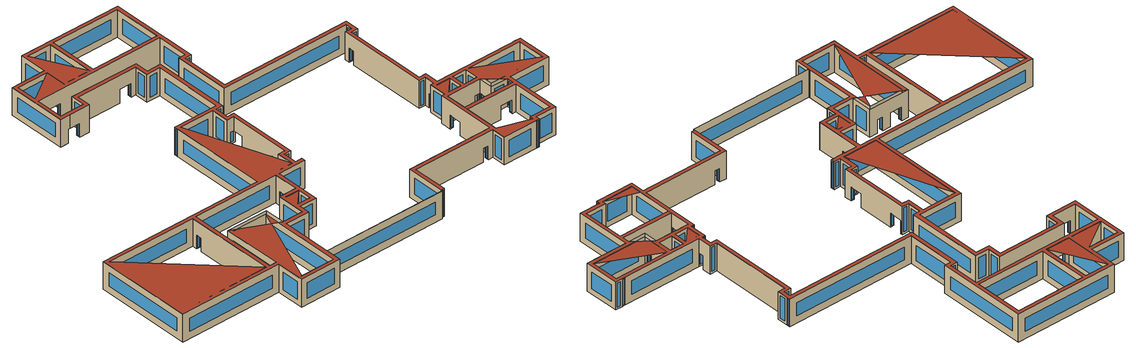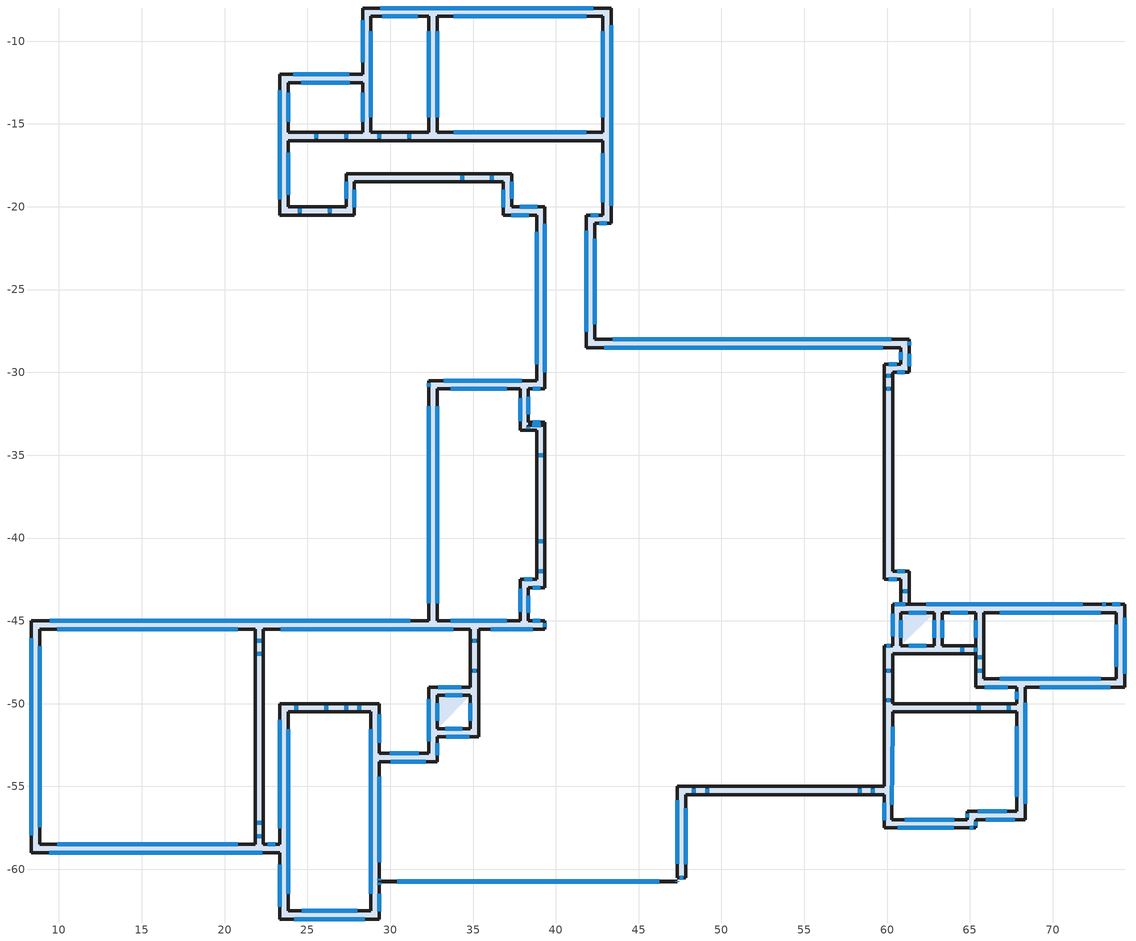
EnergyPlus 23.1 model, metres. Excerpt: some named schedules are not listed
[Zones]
Zone_0
 floor outside (90.1-2019 Nonresidential CZ 0 Exterior Floor (Mass)): 38.84,-40.2 38.84,-35 39.34,-35 39.34,-40.2 z13.4; 49.14,-55 49.14,-55.5 48.34,-55.5 48.34,-55 z15.4; 59.14,-55 59.14,-55.5 58.34,-55.5 58.34,-55 z15.4; 58.34,-55.5 49.14,-55.5 49.14,-55 58.34,-55 z13.4; 27.34,-15.5 27.34,-16 25.54,-16 25.54,-15.5 z15.4; 36.14,-18 36.14,-18.5 34.34,-18.5 34.34,-18 z15.4; 24.54,-20.5 24.54,-20 26.34,-20 26.34,-20.5 z15.4; 26.34,-20.5 26.34,-20 27.34,-20 27.34,-18 34.34,-18 34.34,-18.5 27.84,-18.5 27.84,-20.5 z13.4; 59.84,-30.2 60.34,-30.2 60.34,-31 59.84,-31 z15.4; 60.34,-31 60.34,-42 61.34,-42 61.34,-43.2 60.84,-43.2 60.84,-42.5 59.84,-42.5 59.84,-31 z13.4; 31.14,-15.5 31.14,-16 29.34,-16 29.34,-15.5 z15.4; 59.84,-48 60.34,-48 60.34,-49.8 59.84,-49.8 z15.4; 65.54,-50.5 65.54,-50 67.34,-50 67.34,-50.5 z15.4; 65.34,-46.5 65.34,-47 64.54,-47 64.54,-46.5 z15.4; 65.84,-48 65.34,-48 65.34,-47.2 65.84,-47.2 z15.4; 21.84,-46.2 22.34,-46.2 22.34,-47 21.84,-47 z15.4; 22.34,-58 21.84,-58 21.84,-57.2 22.34,-57.2 z15.4; 22.34,-57.2 21.84,-57.2 21.84,-47 22.34,-47 z13.4; 26.14,-50.5 24.34,-50.5 24.34,-50 26.14,-50 z15.4; 27.34,-50.5 26.14,-50.5 26.14,-50 27.34,-50 z13.4; 28.14,-50.5 27.34,-50.5 27.34,-50 28.14,-50 z15.4; 39.34,-40.2 39.34,-42 38.84,-42 38.84,-40.2 z15.4; 38.84,-33.5 38.34,-33.5 38.34,-33.2 39.34,-33.2 39.34,-35 38.84,-35 z15.4; 34.84,-46.2 35.34,-46.2 35.34,-48 34.84,-48 z15.4; 60.84,-43.2 61.34,-43.2 61.34,-44 60.84,-44 z15.4; 47.34,-60.5 47.34,-55 48.34,-55 48.34,-55.5 47.84,-55.5 47.84,-60.5 z13.4; 74.34,-44 74.34,-49 68.34,-49 68.34,-57 65.34,-57 65.34,-57.5 59.84,-57.5 59.84,-55.5 59.14,-55.5 59.14,-55 59.84,-55 59.84,-49.8 60.34,-49.8 60.34,-50 65.54,-50 65.54,-50.5 60.33,-50.5 60.27,-57 64.84,-57 64.84,-56.5 67.84,-56.5 67.84,-50.5 67.34,-50.5 67.34,-50 67.84,-50 67.84,-49 65.34,-49 65.34,-48 65.84,-48 65.84,-48.5 73.84,-48.5 73.84,-44.5 65.84,-44.5 65.84,-47.2 65.34,-47.2 65.34,-44.5 63.34,-44.5 63.34,-46.5 64.54,-46.5 64.54,-47 60.34,-47 60.34,-48 59.84,-48 59.84,-46.5 60.84,-46.5 62.84,-44.5 62.84,-46.5 60.34,-46.5 60.34,-44 72.84,-44 z13.4; 32.34,-30.5 38.84,-30.5 38.84,-20.5 36.84,-20.5 36.84,-18.5 36.14,-18.5 36.14,-18 37.34,-18 37.34,-20 39.34,-20 39.34,-31 38.34,-31 38.34,-33 39.34,-33 39.34,-33.2 38.34,-33.2 38.34,-33.5 37.84,-33.5 37.84,-31 32.84,-31 32.84,-45 37.84,-45 37.84,-42.5 38.84,-42.5 38.84,-42 39.34,-42 39.34,-43 38.34,-43 38.34,-45 39.34,-45 39.34,-45.5 35.34,-45.5 35.34,-46.2 34.84,-46.2 34.84,-45.5 22.34,-45.5 22.34,-46.2 21.84,-46.2 21.84,-45.5 8.84,-45.5 8.84,-58.5 21.84,-58.5 21.84,-58 22.34,-58 22.34,-58.5 23.34,-58.5 23.34,-50 24.34,-50 24.34,-50.5 23.84,-50.5 23.84,-62.5 28.84,-62.5 28.84,-50.5 28.14,-50.5 28.14,-50 29.34,-50 29.34,-53 32.34,-53 32.34,-49 34.84,-49 34.84,-51.5 32.84,-51.5 34.84,-49.5 34.84,-48 35.34,-48 35.34,-52 32.84,-52 32.84,-53.5 29.34,-53.5 29.34,-63 23.34,-63 23.34,-59 8.34,-59 8.34,-45 32.34,-45 32.34,-31 z13.4; 23.34,-20.5 23.34,-12 28.34,-12 28.34,-8 43.34,-8 43.34,-21 42.34,-21 42.34,-28 61.34,-28 61.34,-30 60.34,-30 60.34,-30.2 59.84,-30.2 59.84,-29.5 60.84,-29.5 60.84,-28.5 41.84,-28.5 41.84,-20.5 42.84,-20.5 42.84,-15.5 32.84,-15.5 32.84,-8.5 42.84,-8.5 42.84,-16 31.14,-16 31.14,-15.5 32.34,-15.5 32.34,-8.5 28.84,-8.5 28.84,-15.5 29.34,-15.5 29.34,-16 27.34,-16 27.34,-15.5 28.34,-15.5 28.34,-12.5 23.84,-12.5 23.84,-15.5 25.54,-15.5 25.54,-16 23.84,-16 23.84,-20 24.54,-20 24.54,-20.5 23.84,-20.5 z13.4
 wall outside (90.1-2019 Nonresidential CZ 0 Exterior Wall (Mass)): 21.84,-58.5 8.84,-58.5 8.84,-45.5 21.84,-45.5 / 59.84,-55.5 59.84,-57.5 64.84,-57.5 65.34,-57.5 65.34,-57 68.34,-57 68.34,-49 74.34,-49 74.34,-44 73.34,-44 72.84,-44 61.34,-44 / 67.84,-50.5 67.84,-56.5 64.84,-56.5 64.84,-57 60.27,-57 60.33,-50.5 / 65.34,-49 67.84,-49 67.84,-50 / 65.84,-44.5 73.84,-44.5 73.84,-48.5 65.84,-48.5 / 61.34,-42 60.34,-42 / 60.34,-30 61.34,-30 61.34,-28.5 61.34,-28 42.34,-28 42.34,-21 43.34,-21 43.34,-8 28.34,-8 28.34,-12 23.34,-12 23.34,-20.5 / 28.84,-15.5 28.84,-8.5 32.34,-8.5 32.34,-15.5 / 23.34,-50 23.34,-58.5 22.34,-58.5 / 22.34,-45.5 34.84,-45.5 / 34.84,-49 32.34,-49 32.34,-53 29.34,-53 29.34,-50 / 27.84,-20.5 27.84,-18.5 / 36.84,-18.5 36.84,-20.5 38.84,-20.5 38.84,-30.5 32.34,-30.5 32.34,-31 32.34,-45 8.34,-45 8.34,-59 23.34,-59 23.34,-63 29.34,-63 29.34,-61 29.34,-60.75 / 23.84,-15.5 23.84,-12.5 28.34,-12.5 28.34,-15.5 / 38.84,-42.5 37.84,-42.5 37.84,-45 32.84,-45 32.84,-31 37.84,-31 37.84,-33.5 / 60.34,-44 60.34,-46.5 59.84,-46.5 / 35.34,-45.5 39.34,-45.5 39.34,-45 38.34,-45 38.34,-43 39.34,-43 / 39.34,-33 38.34,-33 38.34,-31 39.34,-31 39.34,-20 37.34,-20 37.34,-18 / 27.34,-18 27.34,-20 / 23.84,-20 23.84,-16 / 42.84,-16 42.84,-20.5 41.84,-20.5 41.84,-28.5 60.84,-28.5 60.84,-29.5 59.84,-29.5 / 59.84,-42.5 60.84,-42.5 / 63.34,-46.5 63.34,-44.5 65.34,-44.5 65.34,-46.5 / 28.84,-50.5 28.84,-62.5 23.84,-62.5 23.84,-50.5 / 47.34,-55 47.34,-60.5 47.84,-60.5 47.84,-55.5 / 29.34,-60.72 29.34,-60.5 29.34,-53.5 32.84,-53.5 32.84,-52 35.34,-52 / 42.84,-15.5 32.84,-15.5 32.84,-8.5 42.84,-8.5 42.84,-15.5 / 32.84,-49.5 34.84,-49.5 34.84,-51.5 32.84,-51.5 32.84,-49.5 / 60.84,-44.5 62.84,-44.5 62.84,-46.5 60.84,-46.5 60.84,-44.5 z13.4:17.4; 49.14,-55 49.14,-55.5 / 48.34,-55.5 48.34,-55 / 59.14,-55 59.14,-55.5 / 58.34,-55.5 58.34,-55 / 27.34,-15.5 27.34,-16 / 25.54,-16 25.54,-15.5 / 36.14,-18 36.14,-18.5 / 34.34,-18.5 34.34,-18 / 26.34,-20 26.34,-20.5 / 24.54,-20.5 24.54,-20 / 61.34,-44 60.34,-44 / 59.84,-30.2 60.34,-30.2 / 60.34,-31 59.84,-31 / 31.14,-15.5 31.14,-16 / 29.34,-16 29.34,-15.5 / 60.34,-49.8 59.84,-49.8 / 59.84,-48 60.34,-48 / 67.34,-50 67.34,-50.5 / 65.54,-50.5 65.54,-50 / 65.34,-46.5 65.34,-47 / 64.54,-47 64.54,-46.5 / 65.34,-47.2 65.84,-47.2 / 65.84,-48 65.34,-48 / 21.84,-46.2 22.34,-46.2 / 22.34,-47 21.84,-47 / 22.34,-58 21.84,-58 / 21.84,-57.2 22.34,-57.2 / 26.14,-50 26.14,-50.5 / 24.34,-50.5 24.34,-50 / 28.14,-50 28.14,-50.5 / 27.34,-50.5 27.34,-50 / 38.84,-40.2 39.34,-40.2 / 39.34,-42 38.84,-42 / 39.34,-35 38.84,-35 / 38.34,-33.5 38.34,-33.2 39.34,-33.2 / 34.84,-46.2 35.34,-46.2 / 35.34,-48 34.84,-48 / 60.84,-43.2 61.34,-43.2 z13.4:15.4; 60.84,-44 60.34,-44 z15.4:17.4; 21.84,-45.5,13.4 21.84,-46.2,13.4 21.84,-46.2,15.4 21.84,-47,15.4 21.84,-47,13.4 21.84,-57.2,13.4 21.84,-57.2,15.4 21.84,-58,15.4 21.84,-58,13.4 21.84,-58.5,13.4 21.84,-58.5,17.4 21.84,-45.5,17.4; 47.84,-55.5,13.4 48.34,-55.5,13.4 48.34,-55.5,15.4 49.14,-55.5,15.4 49.14,-55.5,13.4 58.34,-55.5,13.4 58.34,-55.5,15.4 59.14,-55.5,15.4 59.14,-55.5,13.4 59.84,-55.5,13.4 59.84,-55.5,17.4 47.84,-55.5,17.4; 60.33,-50.5,13.4 65.54,-50.5,13.4 65.54,-50.5,15.4 67.34,-50.5,15.4 67.34,-50.5,13.4 67.84,-50.5,13.4 67.84,-50.5,17.4 60.33,-50.5,17.4; 67.84,-50,13.4 67.34,-50,13.4 67.34,-50,15.4 65.54,-50,15.4 65.54,-50,13.4 60.34,-50,13.4 60.34,-50,17.4 67.84,-50,17.4; 60.34,-50,13.4 60.34,-49.8,13.4 60.34,-49.8,15.4 60.34,-48,15.4 60.34,-48,13.4 60.34,-47,13.4 60.34,-47,17.4 60.34,-50,17.4; 60.34,-47,13.4 64.54,-47,13.4 64.54,-47,15.4 65.34,-47,15.4 65.34,-47,17.4 60.34,-47,17.4; 65.34,-47,13.4 65.34,-47.2,13.4 65.34,-47.2,15.4 65.34,-48,15.4 65.34,-48,13.4 65.34,-49,13.4 65.34,-49,17.4 65.34,-47,17.4; 65.84,-48.5,13.4 65.84,-48,13.4 65.84,-48,15.4 65.84,-47.2,15.4 65.84,-47.2,13.4 65.84,-44.5,13.4 65.84,-44.5,17.4 65.84,-48.5,17.4; 32.34,-15.5,13.4 31.14,-15.5,13.4 31.14,-15.5,15.4 29.34,-15.5,15.4 29.34,-15.5,13.4 28.84,-15.5,13.4 28.84,-15.5,17.4 32.34,-15.5,17.4; 29.34,-50,13.4 28.14,-50,13.4 28.14,-50,15.4 27.34,-50,15.4 27.34,-50,13.4 26.14,-50,13.4 26.14,-50,15.4 24.34,-50,15.4 24.34,-50,13.4 23.34,-50,13.4 23.34,-50,17.4 29.34,-50,17.4; 34.84,-45.5,13.4 34.84,-46.2,13.4 34.84,-46.2,15.4 34.84,-48,15.4 34.84,-48,13.4 34.84,-49,13.4 34.84,-49,17.4 34.84,-45.5,17.4; 26.34,-20.5,13.4 27.84,-20.5,13.4 27.84,-20.5,17.4 24.84,-20.5,17.4 24.84,-20.5,15.4 26.34,-20.5,15.4; 27.84,-18.5,13.4 34.34,-18.5,13.4 34.34,-18.5,15.4 36.14,-18.5,15.4 36.14,-18.5,13.4 36.84,-18.5,13.4 36.84,-18.5,17.4 27.84,-18.5,17.4; 28.34,-15.5,13.4 27.34,-15.5,13.4 27.34,-15.5,15.4 25.54,-15.5,15.4 25.54,-15.5,13.4 23.84,-15.5,13.4 23.84,-15.5,17.4 28.34,-15.5,17.4; 38.84,-35,13.4 38.84,-40.2,13.4 38.84,-40.2,15.4 38.84,-42,15.4 38.84,-42,13.4 38.84,-42.5,13.4 38.84,-42.5,17.4 38.84,-33.5,17.4 38.84,-33.5,15.4 38.84,-35,15.4; 60.84,-42.5,13.4 60.84,-43.2,13.4 60.84,-43.2,15.4 60.84,-44,15.4 60.84,-44,17.4 60.84,-42.5,17.4; 59.84,-46.5,13.4 59.84,-48,13.4 59.84,-48,15.4 59.84,-49.8,15.4 59.84,-49.8,13.4 59.84,-55,13.4 59.84,-55,17.4 59.84,-46.5,17.4; 59.84,-55,13.4 59.14,-55,13.4 59.14,-55,15.4 58.34,-55,15.4 58.34,-55,13.4 49.14,-55,13.4 49.14,-55,15.4 48.34,-55,15.4 48.34,-55,13.4 47.34,-55,13.4 47.34,-55,17.4 59.84,-55,17.4; 37.34,-18,13.4 36.14,-18,13.4 36.14,-18,15.4 34.34,-18,15.4 34.34,-18,13.4 27.34,-18,13.4 27.34,-18,17.4 37.34,-18,17.4; 27.34,-20,13.4 26.34,-20,13.4 26.34,-20,15.4 24.54,-20,15.4 24.54,-20,13.4 23.84,-20,13.4 23.84,-20,17.4 27.34,-20,17.4; 59.84,-29.5,13.4 59.84,-30.2,13.4 59.84,-30.2,15.4 59.84,-31,15.4 59.84,-31,13.4 59.84,-42.5,13.4 59.84,-42.5,17.4 59.84,-29.5,17.4; 64.54,-46.5,13.4 63.34,-46.5,13.4 63.34,-46.5,17.4 65.34,-46.5,17.4 65.34,-46.5,15.4 64.54,-46.5,15.4; 23.84,-50.5,13.4 24.34,-50.5,13.4 24.34,-50.5,15.4 26.14,-50.5,15.4 26.14,-50.5,13.4 27.34,-50.5,13.4 27.34,-50.5,15.4 28.14,-50.5,15.4 28.14,-50.5,13.4 28.84,-50.5,13.4 28.84,-50.5,17.4 23.84,-50.5,17.4; 61.34,-43.2,13.4 61.34,-42,13.4 61.34,-42,17.4 61.34,-44,17.4 61.34,-44,15.4 61.34,-43.2,15.4; 60.34,-42,13.4 60.34,-31,13.4 60.34,-31,15.4 60.34,-30.2,15.4 60.34,-30.2,13.4 60.34,-30,13.4 60.34,-30,17.4 60.34,-42,17.4; 23.84,-16,13.4 25.54,-16,13.4 25.54,-16,15.4 27.34,-16,15.4 27.34,-16,13.4 29.34,-16,13.4 29.34,-16,15.4 31.14,-16,15.4 31.14,-16,13.4 42.84,-16,13.4 42.84,-16,17.4 23.84,-16,17.4; 22.34,-58.5,13.4 22.34,-58,13.4 22.34,-58,15.4 22.34,-57.2,15.4 22.34,-57.2,13.4 22.34,-47,13.4 22.34,-47,15.4 22.34,-46.2,15.4 22.34,-46.2,13.4 22.34,-45.5,13.4 22.34,-45.5,17.4 22.34,-58.5,17.4; 37.84,-33.5,13.4 38.34,-33.5,13.4 38.34,-33.5,15.4 38.84,-33.5,15.4 38.84,-33.5,17.4 37.84,-33.5,17.4; 39.34,-43,13.4 39.34,-42,13.4 39.34,-42,15.4 39.34,-40.2,15.4 39.34,-40.2,13.4 39.34,-35,13.4 39.34,-35,15.4 39.34,-33.2,15.4 39.34,-33.2,13.4 39.34,-33,13.4 39.34,-33,17.4 39.34,-43,17.4; 35.34,-52,13.4 35.34,-48,13.4 35.34,-48,15.4 35.34,-46.2,15.4 35.34,-46.2,13.4 35.34,-45.5,13.4 35.34,-45.5,17.4 35.34,-52,17.4; 23.34,-20.5,13.4 24.54,-20.5,13.4 24.54,-20.5,15.4 24.84,-20.5,15.4 24.84,-20.5,17.4 23.34,-20.5,17.4
 wall to Zone_1 (Interior Partition (Mass)): 29.34,-60.75 29.34,-60.72 z13.4:17.4
 window (90.1-2019 Nonresidential CZ 0 Glazing (Operable)): 27.52,-12 24.15,-12 / 74.34,-48.19 74.34,-44.81 / 60.65,-57.5 64.02,-57.5 / 47.84,-59.69 47.84,-56.31 / 33.65,-31 37.02,-31 / 37.02,-45 33.65,-45 / 28.02,-62.5 24.65,-62.5 z14.22:16.59; 32.34,-32.06 32.34,-43.94 / 8.34,-46.06 8.34,-57.94 / 32.84,-43.94 32.84,-32.06 z14.46:16.34; 31.22,-45 9.46,-45 z14.52:16.28; 9.4,-59 22.27,-59 / 42.27,-8 29.4,-8 z14.47:16.33; 23.34,-59.74 23.34,-62.26 / 28.34,-8.74 28.34,-11.26 / 73.84,-45.24 73.84,-47.76 / 32.34,-49.74 32.34,-52.26 / 36.07,-45.5 38.6,-45.5 / 23.84,-19.26 23.84,-16.74 z14.14:16.67; 24.21,-63 28.47,-63 / 69.21,-49 73.47,-49 / 67.84,-51.37 67.84,-55.63 z14.27:16.53; 29.34,-62.52 29.34,-61.48 / 59.84,-55.98 59.84,-57.02 / 33.31,-49.5 34.36,-49.5 / 34.84,-49.98 34.84,-51.02 / 34.36,-51.5 33.31,-51.5 / 32.84,-51.02 32.84,-49.98 / 27.84,-20.02 27.84,-18.98 / 36.84,-18.98 36.84,-20.02 / 37.31,-20.5 38.36,-20.5 / 38.34,-44.52 38.34,-43.48 / 38.34,-32.52 38.34,-31.48 / 38.86,-20 37.81,-20 / 37.34,-19.52 37.34,-18.48 / 27.34,-18.48 27.34,-19.52 / 61.31,-44.5 62.36,-44.5 / 62.84,-44.98 62.84,-46.02 / 62.36,-46.5 61.31,-46.5 / 60.84,-46.02 60.84,-44.98 / 65.34,-44.98 65.34,-46.02 / 63.34,-46.02 63.34,-44.98 / 63.81,-44.5 64.86,-44.5 z13.88:16.93; 65.96,-57 67.71,-57 / 67.21,-56.5 65.46,-56.5 / 31.71,-53 29.96,-53 / 29.34,-52.37 29.34,-50.63 / 23.84,-14.87 23.84,-13.13 / 28.34,-13.13 28.34,-14.87 z14.03:16.78; 68.34,-56.05 68.34,-49.95 / 66.79,-44.5 72.89,-44.5 / 72.89,-48.5 66.79,-48.5 / 41.84,-21.45 41.84,-27.55 z14.35:16.45; 74.07,-44 73.61,-44 / 42.61,-21 43.07,-21 / 67.84,-49.27 67.84,-49.73 / 61.07,-42 60.61,-42 / 60.61,-30 61.07,-30 / 23.07,-58.5 22.61,-58.5 / 38.57,-42.5 38.11,-42.5 / 39.07,-45 38.61,-45 / 38.61,-43 39.07,-43 / 39.07,-33 38.61,-33 / 38.61,-31 39.07,-31 / 42.57,-20.5 42.11,-20.5 / 60.84,-28.77 60.84,-29.23 / 60.57,-29.5 60.11,-29.5 / 60.11,-42.5 60.57,-42.5 z13.67:17.13; 42.34,-27.08 42.34,-21.92 / 32.84,-14.58 32.84,-9.42 / 42.84,-9.42 42.84,-14.58 / 28.84,-14.58 28.84,-9.42 / 32.34,-9.42 32.34,-14.58 / 29.34,-59.58 29.34,-54.42 z14.32:16.49; 43.34,-19.95 43.34,-9.05 / 8.84,-57.45 8.84,-46.55 / 9.88,-45.5 20.79,-45.5 / 20.79,-58.5 9.88,-58.5 z14.45:16.36; 60.28,-56.1 60.33,-51.4 / 37.94,-30.5 33.23,-30.5 z14.3:16.51; 64.84,-56.64 64.84,-56.86 / 60.19,-46.5 59.98,-46.5 / 39.34,-45.36 39.34,-45.14 / 47.48,-60.5 47.69,-60.5 / 64.98,-57.5 65.19,-57.5 / 65.34,-57.36 65.34,-57.14 / 73.19,-44 72.98,-44 / 61.34,-28.36 61.34,-28.14 / 32.34,-30.64 32.34,-30.86 z13.54:17.26; 64.05,-57 61.06,-57 / 24.61,-12.5 27.56,-12.5 / 42.84,-16.78 42.84,-19.72 z14.18:16.62; 65.89,-49 67.28,-49 / 34.28,-49 32.89,-49 / 37.84,-31.56 37.84,-32.94 / 37.84,-43.06 37.84,-44.44 / 60.34,-44.56 60.34,-45.94 / 33.39,-52 34.78,-52 z13.96:16.85; 71.81,-44 62.36,-44 z14.43:16.38; 61.34,-29.62 61.34,-28.88 / 32.84,-53.12 32.84,-52.38 z13.78:17.02; 41.84,-15.5 33.84,-15.5 / 33.84,-8.5 41.84,-8.5 / 38.84,-21.5 38.84,-29.5 z14.4:16.4; 29.52,-8.5 31.65,-8.5 / 30.02,-53.5 32.15,-53.5 z14.09:16.72; 23.34,-50.97 23.34,-57.53 / 23.34,-12.96 23.34,-19.54 z14.37:16.44; 23.38,-45.5 33.8,-45.5 z14.44:16.36; 39.34,-29.98 39.34,-21.02 z14.42:16.38; 42.93,-28.5 59.74,-28.5 / 60.24,-28 43.43,-28 z14.5:16.31; 23.84,-61.47 23.84,-51.53 / 28.84,-51.53 28.84,-61.47 z14.44:16.37; 49.14,-55.13 49.14,-55.37 / 48.34,-55.37 48.34,-55.13 / 59.14,-55.13 59.14,-55.37 / 58.34,-55.37 58.34,-55.13 / 27.34,-15.63 27.34,-15.87 / 25.54,-15.87 25.54,-15.63 / 36.14,-18.13 36.14,-18.37 / 34.34,-18.37 34.34,-18.13 / 26.34,-20.13 26.34,-20.37 / 24.54,-20.37 24.54,-20.13 / 59.97,-30.2 60.2,-30.2 / 60.2,-31 59.97,-31 / 31.14,-15.63 31.14,-15.87 / 29.34,-15.87 29.34,-15.63 / 60.2,-49.8 59.97,-49.8 / 59.97,-48 60.2,-48 / 67.34,-50.13 67.34,-50.37 / 65.54,-50.37 65.54,-50.13 / 65.34,-46.63 65.34,-46.87 / 64.54,-46.87 64.54,-46.63 / 65.47,-47.2 65.7,-47.2 / 65.7,-48 65.47,-48 / 21.97,-46.2 22.2,-46.2 / 22.2,-47 21.97,-47 / 22.2,-58 21.97,-58 / 21.97,-57.2 22.2,-57.2 / 26.14,-50.13 26.14,-50.37 / 24.34,-50.37 24.34,-50.13 / 28.14,-50.13 28.14,-50.37 / 27.34,-50.37 27.34,-50.13 / 38.97,-40.2 39.2,-40.2 / 39.2,-42 38.97,-42 / 39.2,-35 38.97,-35 / 34.97,-46.2 35.2,-46.2 / 35.2,-48 34.97,-48 / 60.97,-43.2 61.2,-43.2 z13.54:15.27; 60.7,-44 60.47,-44 z15.54:17.27; 61.1,-44 60.57,-44 / 38.57,-33.2 39.1,-33.2 z13.64:15.16; 38.34,-33.42 38.34,-33.28 z13.49:15.32; 47.34,-55.85 47.34,-59.65 z14.25:16.56; 29.34,-60.93 29.34,-60.82 z13.48:17.33; 29.34,-60.66 29.34,-60.57 z13.47:17.34
 roof outside (90.1-2019 Nonresidential CZ 0 Exterior Roof (Mass)): 32.34,-30.5 32.34,-45 8.34,-45 8.34,-59 21.84,-59 21.84,-45.5 8.84,-45.5 21.84,-58.5 21.84,-59 23.34,-59 23.34,-62.5 28.84,-62.5 28.84,-50.5 23.84,-62.5 23.34,-62.5 23.34,-63 29.34,-63 29.34,-53 32.34,-53 32.34,-51.5 34.84,-51.5 34.84,-49.5 32.84,-51.5 32.34,-51.5 32.34,-49 34.84,-49 34.84,-45.5 22.34,-45.5 22.34,-58.5 23.34,-58.5 23.34,-50 29.34,-53 29.34,-53.5 32.84,-53.5 32.84,-52 35.34,-52 35.34,-45.5 37.84,-45.5 37.84,-42.5 38.84,-42.5 38.84,-33.5 37.84,-33.5 37.84,-31 32.84,-31 37.84,-45 37.84,-45.5 39.34,-45.5 39.34,-45 38.34,-45 38.34,-43 39.34,-43 39.34,-33 38.34,-33 38.34,-31 39.34,-31 39.34,-20 37.34,-20 37.34,-18 27.34,-18 27.34,-20 23.84,-20 23.84,-16 32.34,-16 32.34,-8.5 28.84,-8.5 32.34,-15.5 32.34,-16 42.84,-16 42.84,-8.5 32.84,-8.5 32.84,-15.5 42.84,-15.5 42.84,-20.5 41.84,-20.5 41.84,-28.5 60.84,-28.5 60.84,-29.5 59.84,-29.5 59.84,-42.5 60.84,-42.5 60.84,-44 60.34,-44 60.34,-46.5 62.84,-46.5 62.84,-44.5 60.84,-46.5 59.84,-46.5 59.84,-55 47.34,-55 47.34,-60.5 47.84,-60.5 47.84,-55.5 60.29,-55.5 64.84,-57 64.84,-56.5 67.84,-56.5 67.84,-50.5 60.34,-50.5 60.34,-50 67.84,-50 67.84,-49 65.34,-47 60.34,-47 60.29,-55.5 59.84,-55.5 59.84,-57.5 65.34,-57.5 65.34,-57 68.34,-57 68.34,-49 73.84,-49 73.84,-44.5 63.34,-44.5 63.34,-46.5 65.34,-46.5 65.34,-44.5 65.84,-44.5 73.84,-48.5 73.84,-49 74.34,-49 74.34,-44 61.34,-44 61.34,-42 60.34,-42 60.34,-30 61.34,-30 61.34,-28 42.34,-28 42.34,-21 43.34,-21 43.34,-8 28.34,-8 28.34,-12.5 23.84,-12.5 23.84,-15.5 28.34,-12.5 28.34,-12 23.34,-12 23.34,-20.5 27.84,-20.5 27.84,-18.5 36.84,-18.5 36.84,-20.5 38.84,-20.5 38.84,-30.5 z17.4
Zone_1
 floor outside (90.1-2019 Nonresidential CZ 0 Exterior Floor (Mass)): 47.34,-60.75 29.34,-60.75 29.34,-60.72 47.34,-60.72 z13.4
 wall outside (90.1-2019 Nonresidential CZ 0 Exterior Wall (Mass)): 29.34,-60.75 47.34,-60.75 47.34,-60.72 29.34,-60.72 z13.4:17.4
 window (DoublePaneLoEe2): 47.34,-60.74 47.34,-60.73 z13.41:17.39; 30.43,-60.75 46.25,-60.75 / 46.25,-60.72 30.43,-60.72 z14.49:16.31
 roof outside (Interior Slab (Mass)): 29.34,-60.75 47.34,-60.75 47.34,-60.72 29.34,-60.72 z17.4
[Site:GroundTemperature:BuildingSurface]
18, 18, 18, 18, 18, 18, 18, 18, 18, 18, 18, 18
[Site:GroundReflectance]
0.2, 0.2, 0.2, 0.2, 0.2, 0.2, 0.2, 0.2, 0.2, 0.2, 0.2, 0.2
[Site:GroundReflectance:SnowModifier]
1, 1
[Site:WeatherStation]
Wind Sensor Height Above Ground {m}=10; Wind Speed Profile Exponent=0.22; Wind Speed Profile Boundary Layer Thickness {m}=370; Air Temperature Sensor Height Above Ground {m}=1.5
[SizingPeriod:WeatherFileConditionType] Use Weather File Daylight Saving Period=No; Use Weather File Rain and Snow Indicators=No
Name | Period Selection | Day Type
Extreme Summer Weather Period for Design | SummerExtreme | SummerDesignDay
Extreme Winter Weather Period for Design | WinterExtreme | WinterDesignDay
[Building]
Building: North Axis {deg}=0; Terrain=Suburbs; Loads Convergence Tolerance Value=0.04; Temperature Convergence Tolerance Value {deltaC}=0.25; Solar Distribution=FullExterior; Maximum Number of Warmup Days=30; Minimum Number of Warmup Days=7
[Construction]
90.1-2019 Nonresidential CZ 0 Exterior Wall (Mass): Stucco_0.025_90.1-2019 Nonresidential CZ 0 Exterior Wall (Mass), Concrete_0.203_90.1-2019 Nonresidential CZ 0 Exterior Wall (Mass), Mineral Wool_0.006340168156952033_90.1-2019 Nonresidential CZ 0 Exterior Wall (Mass), Plaster_0.013_90.1-2019 Nonresidential CZ 0 Exterior Wall (Mass)
90.1-2019 Nonresidential CZ 0 Exterior Floor (Mass): Stucco_0.025_90.1-2019 Nonresidential CZ 0 Exterior Floor (Mass), Mineral Wool_0.005244967487677573_90.1-2019 Nonresidential CZ 0 Exterior Floor (Mass), Concrete_0.102_90.1-2019 Nonresidential CZ 0 Exterior Floor (Mass), Carpet_0.02_90.1-2019 Nonresidential CZ 0 Exterior Floor (Mass)
Interior Partition (Mass): Plaster_0.013_Interior Partition (Mass), Plaster_0.013_Interior Partition (Mass)
90.1-2019 Nonresidential CZ 0 Exterior Roof (Mass): Vaporpermeable Felt_0.003_90.1-2019 Nonresidential CZ 0 Exterior Roof (Mass), XPS Board_0.14713995500631277_90.1-2019 Nonresidential CZ 0 Exterior Roof (Mass), Concrete_0.203_90.1-2019 Nonresidential CZ 0 Exterior Roof (Mass), Acoustic Tile_0.005_90.1-2019 Nonresidential CZ 0 Exterior Roof (Mass)
Interior Slab (Mass): Acoustic Tile_0.005_Interior Slab (Mass), Concrete_0.102_Interior Slab (Mass), Carpet_0.02_Interior Slab (Mass)
90.1-2019 Nonresidential CZ 0 Glazing (Operable): 90.1-2019 Nonresidential CZ 0 Glazing (Operable)Window
DoublePaneLoEe2: DoublePaneLoEe2Window
[Material]
Stucco_0.025_90.1-2019 Nonresidential CZ 0 Exterior Wall (Mass): Roughness=Smooth; @90.1-2019 Nonresidential CZ 0 Exterior Wall (Mass):Stucco-Thickness@ [m]=0.025; @90.1-2019 Nonresidential CZ 0 Exterior Wall (Mass):Stucco-Conductivity@ [W/m-K]=0.72; @90.1-2019 Nonresidential CZ 0 Exterior Wall (Mass):Stucco-Density@ [kg/m3]=1856; @90.1-2019 Nonresidential CZ 0 Exterior Wall (Mass):Stucco-SpecificHeat@ [J/kg-K]=840; @90.1-2019 Nonresidential CZ 0 Exterior Wall (Mass):Stucco-ThermalEmittance@=0.9; @90.1-2019 Nonresidential CZ 0 Exterior Wall (Mass):Stucco-SolarAbsorptance@=0.7; @90.1-2019 Nonresidential CZ 0 Exterior Wall (Mass):Stucco-VisibleAbsorptance@=0.7
Concrete_0.203_90.1-2019 Nonresidential CZ 0 Exterior Wall (Mass): Roughness=Rough; @90.1-2019 Nonresidential CZ 0 Exterior Wall (Mass):Concrete-Thickness@ [m]=0.203; @90.1-2019 Nonresidential CZ 0 Exterior Wall (Mass):Concrete-Conductivity@ [W/m-K]=2; @90.1-2019 Nonresidential CZ 0 Exterior Wall (Mass):Concrete-Density@ [kg/m3]=2400; @90.1-2019 Nonresidential CZ 0 Exterior Wall (Mass):Concrete-SpecificHeat@ [J/kg-K]=950; @90.1-2019 Nonresidential CZ 0 Exterior Wall (Mass):Concrete-ThermalEmittance@=0.9; @90.1-2019 Nonresidential CZ 0 Exterior Wall (Mass):Concrete-SolarAbsorptance@=0.7; @90.1-2019 Nonresidential CZ 0 Exterior Wall (Mass):Concrete-VisibleAbsorptance@=0.7
Mineral Wool_0.006340168156952033_90.1-2019 Nonresidential CZ 0 Exterior Wall (Mass): Roughness=Rough; @90.1-2019 Nonresidential CZ 0 Exterior Wall (Mass):Mineral Wool-Thickness@ [m]=0.00634017; @90.1-2019 Nonresidential CZ 0 Exterior Wall (Mass):Mineral Wool-Conductivity@ [W/m-K]=0.041; @90.1-2019 Nonresidential CZ 0 Exterior Wall (Mass):Mineral Wool-Density@ [kg/m3]=155; @90.1-2019 Nonresidential CZ 0 Exterior Wall (Mass):Mineral Wool-SpecificHeat@ [J/kg-K]=1130; @90.1-2019 Nonresidential CZ 0 Exterior Wall (Mass):Mineral Wool-ThermalEmittance@=0.9; @90.1-2019 Nonresidential CZ 0 Exterior Wall (Mass):Mineral Wool-SolarAbsorptance@=0.7; @90.1-2019 Nonresidential CZ 0 Exterior Wall (Mass):Mineral Wool-VisibleAbsorptance@=0.7
Plaster_0.013_90.1-2019 Nonresidential CZ 0 Exterior Wall (Mass): Roughness=Rough; @90.1-2019 Nonresidential CZ 0 Exterior Wall (Mass):Plaster-Thickness@ [m]=0.013; @90.1-2019 Nonresidential CZ 0 Exterior Wall (Mass):Plaster-Conductivity@ [W/m-K]=1; @90.1-2019 Nonresidential CZ 0 Exterior Wall (Mass):Plaster-Density@ [kg/m3]=2000; @90.1-2019 Nonresidential CZ 0 Exterior Wall (Mass):Plaster-SpecificHeat@ [J/kg-K]=1130; @90.1-2019 Nonresidential CZ 0 Exterior Wall (Mass):Plaster-ThermalEmittance@=0.9; @90.1-2019 Nonresidential CZ 0 Exterior Wall (Mass):Plaster-SolarAbsorptance@=0.7; @90.1-2019 Nonresidential CZ 0 Exterior Wall (Mass):Plaster-VisibleAbsorptance@=0.7
Stucco_0.025_90.1-2019 Nonresidential CZ 0 Exterior Floor (Mass): Roughness=Smooth; @90.1-2019 Nonresidential CZ 0 Exterior Floor (Mass):Stucco-Thickness@ [m]=0.025; @90.1-2019 Nonresidential CZ 0 Exterior Floor (Mass):Stucco-Conductivity@ [W/m-K]=0.72; @90.1-2019 Nonresidential CZ 0 Exterior Floor (Mass):Stucco-Density@ [kg/m3]=1856; @90.1-2019 Nonresidential CZ 0 Exterior Floor (Mass):Stucco-SpecificHeat@ [J/kg-K]=840; @90.1-2019 Nonresidential CZ 0 Exterior Floor (Mass):Stucco-ThermalEmittance@=0.9; @90.1-2019 Nonresidential CZ 0 Exterior Floor (Mass):Stucco-SolarAbsorptance@=0.7; @90.1-2019 Nonresidential CZ 0 Exterior Floor (Mass):Stucco-VisibleAbsorptance@=0.7
Mineral Wool_0.005244967487677573_90.1-2019 Nonresidential CZ 0 Exterior Floor (Mass): Roughness=Rough; @90.1-2019 Nonresidential CZ 0 Exterior Floor (Mass):Mineral Wool-Thickness@ [m]=0.00524497; @90.1-2019 Nonresidential CZ 0 Exterior Floor (Mass):Mineral Wool-Conductivity@ [W/m-K]=0.041; @90.1-2019 Nonresidential CZ 0 Exterior Floor (Mass):Mineral Wool-Density@ [kg/m3]=155; @90.1-2019 Nonresidential CZ 0 Exterior Floor (Mass):Mineral Wool-SpecificHeat@ [J/kg-K]=1130; @90.1-2019 Nonresidential CZ 0 Exterior Floor (Mass):Mineral Wool-ThermalEmittance@=0.9; @90.1-2019 Nonresidential CZ 0 Exterior Floor (Mass):Mineral Wool-SolarAbsorptance@=0.7; @90.1-2019 Nonresidential CZ 0 Exterior Floor (Mass):Mineral Wool-VisibleAbsorptance@=0.7
Concrete_0.102_90.1-2019 Nonresidential CZ 0 Exterior Floor (Mass): Roughness=Rough; @90.1-2019 Nonresidential CZ 0 Exterior Floor (Mass):Concrete-Thickness@ [m]=0.102; @90.1-2019 Nonresidential CZ 0 Exterior Floor (Mass):Concrete-Conductivity@ [W/m-K]=2; @90.1-2019 Nonresidential CZ 0 Exterior Floor (Mass):Concrete-Density@ [kg/m3]=2400; @90.1-2019 Nonresidential CZ 0 Exterior Floor (Mass):Concrete-SpecificHeat@ [J/kg-K]=950; @90.1-2019 Nonresidential CZ 0 Exterior Floor (Mass):Concrete-ThermalEmittance@=0.9; @90.1-2019 Nonresidential CZ 0 Exterior Floor (Mass):Concrete-SolarAbsorptance@=0.7; @90.1-2019 Nonresidential CZ 0 Exterior Floor (Mass):Concrete-VisibleAbsorptance@=0.7
Carpet_0.02_90.1-2019 Nonresidential CZ 0 Exterior Floor (Mass): Roughness=MediumRough; @90.1-2019 Nonresidential CZ 0 Exterior Floor (Mass):Carpet-Thickness@ [m]=0.02; @90.1-2019 Nonresidential CZ 0 Exterior Floor (Mass):Carpet-Conductivity@ [W/m-K]=0.06; @90.1-2019 Nonresidential CZ 0 Exterior Floor (Mass):Carpet-Density@ [kg/m3]=288; @90.1-2019 Nonresidential CZ 0 Exterior Floor (Mass):Carpet-SpecificHeat@ [J/kg-K]=1380; @90.1-2019 Nonresidential CZ 0 Exterior Floor (Mass):Carpet-ThermalEmittance@=0.9; @90.1-2019 Nonresidential CZ 0 Exterior Floor (Mass):Carpet-SolarAbsorptance@=0.7; @90.1-2019 Nonresidential CZ 0 Exterior Floor (Mass):Carpet-VisibleAbsorptance@=0.7
Plaster_0.013_Interior Partition (Mass): Roughness=Rough; @Interior Partition (Mass):Plaster-Thickness@ [m]=0.013; @Interior Partition (Mass):Plaster-Conductivity@ [W/m-K]=1; @Interior Partition (Mass):Plaster-Density@ [kg/m3]=2000; @Interior Partition (Mass):Plaster-SpecificHeat@ [J/kg-K]=1130; @Interior Partition (Mass):Plaster-ThermalEmittance@=0.9; @Interior Partition (Mass):Plaster-SolarAbsorptance@=0.7; @Interior Partition (Mass):Plaster-VisibleAbsorptance@=0.7
Vaporpermeable Felt_0.003_90.1-2019 Nonresidential CZ 0 Exterior Roof (Mass): Roughness=Rough; @90.1-2019 Nonresidential CZ 0 Exterior Roof (Mass):Vaporpermeable Felt-Thickness@ [m]=0.003; @90.1-2019 Nonresidential CZ 0 Exterior Roof (Mass):Vaporpermeable Felt-Conductivity@ [W/m-K]=0.909091; @90.1-2019 Nonresidential CZ 0 Exterior Roof (Mass):Vaporpermeable Felt-Density@ [kg/m3]=0.5; @90.1-2019 Nonresidential CZ 0 Exterior Roof (Mass):Vaporpermeable Felt-SpecificHeat@ [J/kg-K]=1800; @90.1-2019 Nonresidential CZ 0 Exterior Roof (Mass):Vaporpermeable Felt-ThermalEmittance@=0.9; @90.1-2019 Nonresidential CZ 0 Exterior Roof (Mass):Vaporpermeable Felt-SolarAbsorptance@=0.7; @90.1-2019 Nonresidential CZ 0 Exterior Roof (Mass):Vaporpermeable Felt-VisibleAbsorptance@=0.7
XPS Board_0.14713995500631277_90.1-2019 Nonresidential CZ 0 Exterior Roof (Mass): Roughness=Rough; @90.1-2019 Nonresidential CZ 0 Exterior Roof (Mass):XPS Board-Thickness@ [m]=0.14714; @90.1-2019 Nonresidential CZ 0 Exterior Roof (Mass):XPS Board-Conductivity@ [W/m-K]=0.034; @90.1-2019 Nonresidential CZ 0 Exterior Roof (Mass):XPS Board-Density@ [kg/m3]=35; @90.1-2019 Nonresidential CZ 0 Exterior Roof (Mass):XPS Board-SpecificHeat@ [J/kg-K]=1400; @90.1-2019 Nonresidential CZ 0 Exterior Roof (Mass):XPS Board-ThermalEmittance@=0.9; @90.1-2019 Nonresidential CZ 0 Exterior Roof (Mass):XPS Board-SolarAbsorptance@=0.7; @90.1-2019 Nonresidential CZ 0 Exterior Roof (Mass):XPS Board-VisibleAbsorptance@=0.7
Concrete_0.203_90.1-2019 Nonresidential CZ 0 Exterior Roof (Mass): Roughness=Rough; @90.1-2019 Nonresidential CZ 0 Exterior Roof (Mass):Concrete-Thickness@ [m]=0.203; @90.1-2019 Nonresidential CZ 0 Exterior Roof (Mass):Concrete-Conductivity@ [W/m-K]=2; @90.1-2019 Nonresidential CZ 0 Exterior Roof (Mass):Concrete-Density@ [kg/m3]=2400; @90.1-2019 Nonresidential CZ 0 Exterior Roof (Mass):Concrete-SpecificHeat@ [J/kg-K]=950; @90.1-2019 Nonresidential CZ 0 Exterior Roof (Mass):Concrete-ThermalEmittance@=0.9; @90.1-2019 Nonresidential CZ 0 Exterior Roof (Mass):Concrete-SolarAbsorptance@=0.7; @90.1-2019 Nonresidential CZ 0 Exterior Roof (Mass):Concrete-VisibleAbsorptance@=0.7
Acoustic Tile_0.005_90.1-2019 Nonresidential CZ 0 Exterior Roof (Mass): Roughness=MediumSmooth; @90.1-2019 Nonresidential CZ 0 Exterior Roof (Mass):Acoustic Tile-Thickness@ [m]=0.005; @90.1-2019 Nonresidential CZ 0 Exterior Roof (Mass):Acoustic Tile-Conductivity@ [W/m-K]=0.06; @90.1-2019 Nonresidential CZ 0 Exterior Roof (Mass):Acoustic Tile-Density@ [kg/m3]=368; @90.1-2019 Nonresidential CZ 0 Exterior Roof (Mass):Acoustic Tile-SpecificHeat@ [J/kg-K]=590; @90.1-2019 Nonresidential CZ 0 Exterior Roof (Mass):Acoustic Tile-ThermalEmittance@=0.9; @90.1-2019 Nonresidential CZ 0 Exterior Roof (Mass):Acoustic Tile-SolarAbsorptance@=0.7; @90.1-2019 Nonresidential CZ 0 Exterior Roof (Mass):Acoustic Tile-VisibleAbsorptance@=0.7
Acoustic Tile_0.005_Interior Slab (Mass): Roughness=MediumSmooth; @Interior Slab (Mass):Acoustic Tile-Thickness@ [m]=0.005; @Interior Slab (Mass):Acoustic Tile-Conductivity@ [W/m-K]=0.06; @Interior Slab (Mass):Acoustic Tile-Density@ [kg/m3]=368; @Interior Slab (Mass):Acoustic Tile-SpecificHeat@ [J/kg-K]=590; @Interior Slab (Mass):Acoustic Tile-ThermalEmittance@=0.9; @Interior Slab (Mass):Acoustic Tile-SolarAbsorptance@=0.7; @Interior Slab (Mass):Acoustic Tile-VisibleAbsorptance@=0.7
Concrete_0.102_Interior Slab (Mass): Roughness=Rough; @Interior Slab (Mass):Concrete-Thickness@ [m]=0.102; @Interior Slab (Mass):Concrete-Conductivity@ [W/m-K]=2; @Interior Slab (Mass):Concrete-Density@ [kg/m3]=2400; @Interior Slab (Mass):Concrete-SpecificHeat@ [J/kg-K]=950; @Interior Slab (Mass):Concrete-ThermalEmittance@=0.9; @Interior Slab (Mass):Concrete-SolarAbsorptance@=0.7; @Interior Slab (Mass):Concrete-VisibleAbsorptance@=0.7
Carpet_0.02_Interior Slab (Mass): Roughness=MediumRough; @Interior Slab (Mass):Carpet-Thickness@ [m]=0.02; @Interior Slab (Mass):Carpet-Conductivity@ [W/m-K]=0.06; @Interior Slab (Mass):Carpet-Density@ [kg/m3]=288; @Interior Slab (Mass):Carpet-SpecificHeat@ [J/kg-K]=1380; @Interior Slab (Mass):Carpet-ThermalEmittance@=0.9; @Interior Slab (Mass):Carpet-SolarAbsorptance@=0.7; @Interior Slab (Mass):Carpet-VisibleAbsorptance@=0.7
[WindowMaterial:SimpleGlazingSystem]
Name | @90.1-2019 Nonresidential CZ 0 Glazing (Operable)-UValue@ | @90.1-2019 Nonresidential CZ 0 Glazing (Operable)-SolarHeatGainCoefficient@ | @90.1-2019 Nonresidential CZ 0 Glazing (Operable)-VisibleTransmittance@ | @DoublePaneLoEe2-UValue@ | @DoublePaneLoEe2-SolarHeatGainCoefficient@ | @DoublePaneLoEe2-VisibleTransmittance@
90.1-2019 Nonresidential CZ 0 Glazing (Operable)Window | 3.52052 | 0.2 | 0.22
DoublePaneLoEe2Window |  |  |  | 1.493 | 0.373 | 0.444
[Zone] Rotation [deg]=0; Type=1; Multiplier=1; Zone Inside Convection Algorithm=TARP; Zone Outside Convection Algorithm=DOE-2
Name | Volume [m3] | Area [m2]
Zone_0 | 779.65 | 201.288
Zone_1 | 2.016 | 0.504
[People] OccupancySchedule=occOffice; Number of People Calculation Method=People/Area; Fraction Radiant=0.3; Sensible Heat Fraction=AUTOCALCULATE; Carbon Dioxide Generation Rate [m3/s-W]=3.82E-08; Enable ASHRAE 55 Comfort Warnings=No; Mean Radiant Temperature Calculation Type=ZoneAveraged; Clothing Insulation Calculation Method=DynamicClothingModelASHRAE55; Air Velocity Schedule=AirSpeed 0; Thermal Comfort Model 1 Type=AdaptiveASH55; Thermal Comfort Model 2 Type=Pierce; Thermal Comfort Model 3 Type=Fanger
Name | Zone or ZoneList | PeopleDensity [person/m2] | Activity Level Schedule | Work Efficiency Schedule
People Zone_0 | Zone_0 | 0.0714 | Zone_0PeopleActivity | Zone_0WorkEfficiency
People Zone_1 | Zone_1 | 0.12 | Zone_1PeopleActivity | Zone_1WorkEfficiency
[ElectricEquipment] EquipmentAvailibilitySchedule=equipOffice; Design Level Calculation Method=Watts/Area; Fraction Latent=0; Fraction Radiant=.2; Fraction Lost=0
Name | Zone or ZoneList | EquipmentPowerDensity [W/m2]
Zone_0 Equipment | Zone_0 | 7
Zone_1 Equipment | Zone_1 | 28.01
[Lights] LightsAvailibilitySchedule=lightsOffice; Design Level Calculation Method=Watts/Area; Return Air Fraction=0; Fraction Radiant=.42; Fraction Visible=.18; Fraction Replaceable=1
Name | Zone or ZoneList | LightingPowerDensity [W/m2]
Zone_0 General lighting | Zone_0 | 16
Zone_1 General lighting | Zone_1 | 11
[Daylighting:Controls] Daylighting Method=SplitFlux; Lighting control type { 1 = continuous,2 = stepped,3 = continuous / off}=Continuous; Minimum Input Power Fraction for Continuous Dimming Control=0.1; Minimum Light Output Fraction for Continuous Dimming Control=0.1; Number of Stepped Control Steps=3; Probability Lighting will be Reset When Needed in Manual Stepped Control=1; Maximum Allowable Discomfort Glare Index=22; Fraction of Zone Controlled by Reference Point 1=1
Name | Zone | @Zone_0-LightsAvailibilitySchedule@ | Daylighting Reference Point 1 | @Zone_0-IlluminanceSetpoint@ [lux at Reference Point 1] | @Zone_1-LightsAvailibilitySchedule@ | @Zone_1-IlluminanceSetpoint@ [lux at Reference Point 1]
Zone_0_DaylCtrl | Zone_0 | lightsOffice | Zone_0_DaylCtrlRefPt1 | 500
Zone_1_DaylCtrl | Zone_1 |  | Zone_1_DaylCtrlRefPt1 |  | lightsOffice | 500
[ZoneVentilation:WindandStackOpenArea]
Zone_0NatVent_Buoy: Zone=Zone_0; Opening Area {m2}=755.757; Opening Area Fraction Schedule=NatVentAvail_Zone_0; Opening Effectiveness=0; Effective Angle {deg}=0; Height Difference {m}=0.564272; Discharge Coefficient for Opening=0.6; Minimum Indoor Temperature {C}=22; Maximum Indoor Temperature {C}=100; Delta Temperature {deltaC}=1; Minimum Outdoor Temperature {C}=0; Maximum Outdoor Temperature {C}=30; Maximum Wind Speed {m/s}=40
[ZoneInfiltration:DesignFlowRate] Schedule=On; Design Flow Rate Calculation Method=Flow/ExteriorArea; Flow per Exterior Surface Area [m3/s-m2]=0.00056896
Name | Zone or ZoneList | @Zone_0-InfiltrationConstantCoefficient@ | @Zone_0-InfiltrationTemperatureCoefficient@ | @Zone_0-InfiltrationWindVelocityCoefficient@ | @Zone_0-InfiltrationWindVelocitySquaredCoefficient@ | @Zone_1-InfiltrationConstantCoefficient@ | @Zone_1-InfiltrationTemperatureCoefficient@ | @Zone_1-InfiltrationWindVelocityCoefficient@ | @Zone_1-InfiltrationWindVelocitySquaredCoefficient@
Zone_0Infiltration | Zone_0 | 1 | 0 | 0 | 0
Zone_1Infiltration | Zone_1 |  |  |  |  | 1 | 0 | 0 | 0
[WaterUse:Equipment]
DHW Zone_0: WaterPeakFlowRate [m3/s]=1.67673e-06; WaterSchedule=AllOn; Target Temperature Schedule=DHW Supply Temperature Zone_0; Hot Water Supply Temperature Schedule=DHW Supply Temperature Zone_0; Cold Water Supply Temperature Schedule=DHW Mains Temperature Zone_0; Zone=Zone_0
[Zone equipment]
Zone_0: Zone_0 Ideal Loads Air
Zone_1: Zone_1 Ideal Loads Air
[Sizing:Zone] Zone Cooling Design Supply Air Temperature Input Method=SupplyAirTemperature; Zone Cooling Design Supply Air Temperature {C}=12; Zone Heating Design Supply Air Temperature Input Method=SupplyAirTemperature; Zone Heating Design Supply Air Temperature {C}=35; Zone Cooling Design Supply Air Humidity Ratio {kgWater/kgDryAir}=0.009; Zone Heating Design Supply Air Humidity Ratio {kgWater/kgDryAir}=0.004; Zone Heating Sizing Factor=1.15; Zone Cooling Sizing Factor=1.15; Cooling Design Air Flow Method=DesignDay; Heating Design Air Flow Method=DesignDay
Name | Design Specification Outdoor Air Object
Zone_0 | Zone_0MinFreshAir
Zone_1
[ZoneControl:Thermostat]
Name | Zone or ZoneList | Control Type Schedule | Control 1
Zone_0 Thermostat | Zone_0 | Zone_0_ZoneControlTypeSched | Dual Setpoint - Zone Zone_0
Zone_1 Thermostat | Zone_1 | Zone_1_ZoneControlTypeSched | Dual Setpoint - Zone Zone_1
[ThermostatSetpoint:DualSetpoint]
Name | Heating Setpoint Temperature Schedule | Cooling Setpoint Temperature Schedule
Dual Setpoint - Zone Zone_0 | Zone_0Heating_SP_Sch | Zone_0Cooling_SP_Sch
Dual Setpoint - Zone Zone_1 | Zone_1Heating_SP_Sch | Zone_1Cooling_SP_Sch
[DesignSpecification:OutdoorAir]
Zone_0MinFreshAir: Outdoor Air Method=Sum; @Zone_0-MinFreshAirPerson@ [m3/s-person]=0.01; @Zone_0-MinFreshAirArea@ [m3/s-m2]=0.001; MechVentSchedule=AllOn
[Schedule:Constant]
On; AllOn: 1
AirSpeed 0: 0
Zone_0PeopleActivity; Zone_1PeopleActivity: Any Number, 125.28
Zone_0WorkEfficiency; Zone_1WorkEfficiency: Any Number, 0
DHW Supply Temperature Zone_0: 60
DHW Mains Temperature Zone_0: 10
Zone_0_ZoneControlTypeSched; Zone_1_ZoneControlTypeSched: 4
[Schedule:Year]
occOffice: Fraction, occOffice_0, 1, 1, 12, 31
lightsOffice: Fraction, lightsOffice_0, 1, 1, 12, 31
equipOffice: Fraction, equipOffice_0, 1, 1, 12, 31
NatVentAvail_Zone_0: Fraction, NatVentAvail_Zone_0_0, 1, 1, 1, 7, NatVentAvail_Zone_0_1, 1, 8, 1, 14, NatVentAvail_Zone_0_2, 1, 15, 1, 21, NatVentAvail_Zone_0_3, 1, 22, 1, 28, NatVentAvail_Zone_0_4, 1, 29, 2, 4, NatVentAvail_Zone_0_5, 2, 5, 2, 11, NatVentAvail_Zone_0_6, 2, 12, 2, 18, NatVentAvail_Zone_0_7, 2, 19, 2, 25, NatVentAvail_Zone_0_8, 2, 26, 3, 4, NatVentAvail_Zone_0_9, 3, 5, 3, 11, NatVentAvail_Zone_0_10, 3, 12, 3, 18, NatVentAvail_Zone_0_11, 3, 19, 3, 25, NatVentAvail_Zone_0_12, 3, 26, 4, 1, NatVentAvail_Zone_0_13, 4, 2, 4, 8, NatVentAvail_Zone_0_14, 4, 9, 4, 15, NatVentAvail_Zone_0_15, 4, 16, 4, 22, NatVentAvail_Zone_0_16, 4, 23, 4, 29, NatVentAvail_Zone_0_17, 4, 30, 5, 6, NatVentAvail_Zone_0_18, 5, 7, 5, 13, NatVentAvail_Zone_0_19, 5, 14, 5, 20, NatVentAvail_Zone_0_20, 5, 21, 5, 27, NatVentAvail_Zone_0_21, 5, 28, 6, 3, NatVentAvail_Zone_0_22, 6, 4, 6, 10, NatVentAvail_Zone_0_23, 6, 11, 6, 17, NatVentAvail_Zone_0_24, 6, 18, 6, 24, NatVentAvail_Zone_0_25, 6, 25, 7, 1, NatVentAvail_Zone_0_26, 7, 2, 7, 8, NatVentAvail_Zone_0_27, 7, 9, 7, 15, NatVentAvail_Zone_0_28, 7, 16, 7, 22, NatVentAvail_Zone_0_29, 7, 23, 7, 29, NatVentAvail_Zone_0_30, 7, 30, 8, 5, NatVentAvail_Zone_0_31, 8, 6, 8, 12, NatVentAvail_Zone_0_32, 8, 13, 8, 19, NatVentAvail_Zone_0_33, 8, 20, 8, 26, NatVentAvail_Zone_0_34, 8, 27, 9, 2, NatVentAvail_Zone_0_35, 9, 3, 9, 9, NatVentAvail_Zone_0_36, 9, 10, 9, 16, NatVentAvail_Zone_0_37, 9, 17, 9, 23, NatVentAvail_Zone_0_38, 9, 24, 9, 30, NatVentAvail_Zone_0_39, 10, 1, 10, 7, NatVentAvail_Zone_0_40, 10, 8, 10, 14, NatVentAvail_Zone_0_41, 10, 15, 10, 21, NatVentAvail_Zone_0_42, 10, 22, 10, 28, NatVentAvail_Zone_0_43, 10, 29, 11, 4, NatVentAvail_Zone_0_44, 11, 5, 11, 11, NatVentAvail_Zone_0_45, 11, 12, 11, 18, NatVentAvail_Zone_0_46, 11, 19, 11, 25, NatVentAvail_Zone_0_47, 11, 26, 12, 2, NatVentAvail_Zone_0_48, 12, 3, 12, 9, NatVentAvail_Zone_0_49, 12, 10, 12, 16, NatVentAvail_Zone_0_50, 12, 17, 12, 23, NatVentAvail_Zone_0_51, 12, 24, 12, 30, NatVentAvail_Zone_0_52, 12, 31, 12, 31
[Schedule:Week:Daily]
occOffice_0: b79bccbe-6c85-4e38-9915-10e7f6faeb13, 564df8ff-cbd2-48d6-abfd-64a5d037a143, 564df8ff-cbd2-48d6-abfd-64a5d037a143, 564df8ff-cbd2-48d6-abfd-64a5d037a143, 564df8ff-cbd2-48d6-abfd-64a5d037a143, 564df8ff-cbd2-48d6-abfd-64a5d037a143, b79bccbe-6c85-4e38-9915-10e7f6faeb13, b79bccbe-6c85-4e38-9915-10e7f6faeb13, b79bccbe-6c85-4e38-9915-10e7f6faeb13, b79bccbe-6c85-4e38-9915-10e7f6faeb13, b79bccbe-6c85-4e38-9915-10e7f6faeb13, b79bccbe-6c85-4e38-9915-10e7f6faeb13
lightsOffice_0: b79bccbe-6c85-4e38-9915-10e7f6faeb13, c7f7d165-cd3d-4548-9075-0ba432f284f8, c7f7d165-cd3d-4548-9075-0ba432f284f8, c7f7d165-cd3d-4548-9075-0ba432f284f8, c7f7d165-cd3d-4548-9075-0ba432f284f8, c7f7d165-cd3d-4548-9075-0ba432f284f8, b79bccbe-6c85-4e38-9915-10e7f6faeb13, b79bccbe-6c85-4e38-9915-10e7f6faeb13, b79bccbe-6c85-4e38-9915-10e7f6faeb13, b79bccbe-6c85-4e38-9915-10e7f6faeb13, b79bccbe-6c85-4e38-9915-10e7f6faeb13, b79bccbe-6c85-4e38-9915-10e7f6faeb13
equipOffice_0: e609a1f0-4902-4b17-87c8-1406bb9d6054, c1a4fa51-43c8-4428-b96a-c87f22019c09, c1a4fa51-43c8-4428-b96a-c87f22019c09, c1a4fa51-43c8-4428-b96a-c87f22019c09, c1a4fa51-43c8-4428-b96a-c87f22019c09, c1a4fa51-43c8-4428-b96a-c87f22019c09, e609a1f0-4902-4b17-87c8-1406bb9d6054, e609a1f0-4902-4b17-87c8-1406bb9d6054, e609a1f0-4902-4b17-87c8-1406bb9d6054, e609a1f0-4902-4b17-87c8-1406bb9d6054, e609a1f0-4902-4b17-87c8-1406bb9d6054, e609a1f0-4902-4b17-87c8-1406bb9d6054
NatVentAvail_Zone_0_0: 1aca9bff-ab99-4137-9543-c290505c3bd3, 294d90d0-c823-4e4e-a10a-a5ae4bb46b02, ec9529ab-5d40-4ead-835f-c1044ffa5d98, ebb2da64-28b4-4fbb-934e-97a4000c23f9, 0900bcd2-8c5e-4fad-b027-0ac69b503dfc, a9bce70a-9d47-498d-a821-50eaa14f97e9, b2d891a3-6f36-495d-beb9-bd131db149cb, 1aca9bff-ab99-4137-9543-c290505c3bd3, 1aca9bff-ab99-4137-9543-c290505c3bd3, 1aca9bff-ab99-4137-9543-c290505c3bd3, 1aca9bff-ab99-4137-9543-c290505c3bd3, 1aca9bff-ab99-4137-9543-c290505c3bd3
